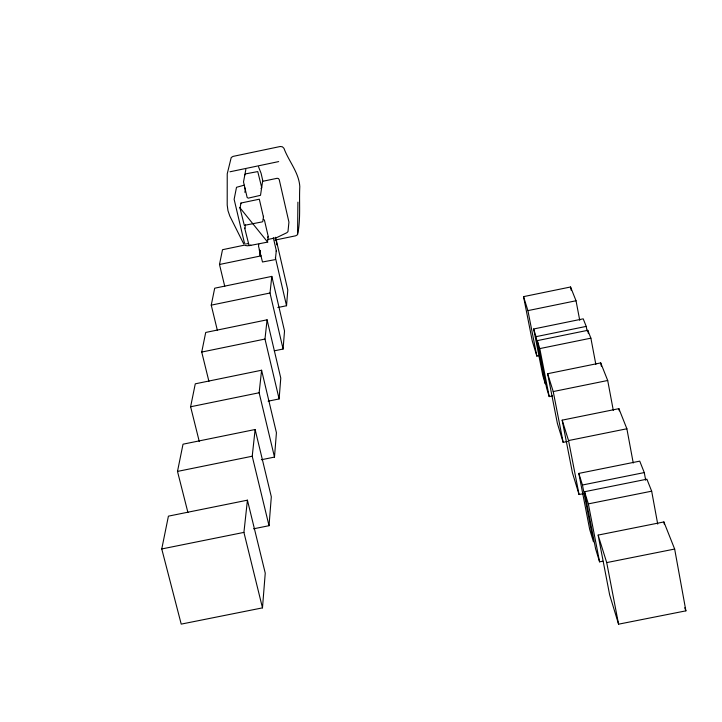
<?xml version="1.0" encoding="UTF-8"?>
<svg xmlns="http://www.w3.org/2000/svg" width="722" height="722" viewBox="0 0 722 722"><rect width="100%" height="100%" fill="white"/><g stroke="black" fill="none" stroke-linecap="round" stroke-linejoin="round"><path stroke-width="1.08" d="M297.581 233.116L297.915 202.142M262.483 607.87L265.245 573.124L247.429 500.175L168.416 516.149L161.755 548.955L181.213 624.115L262.483 607.87L243.919 532.394L247.429 500.175M253.566 528.811L269.026 525.697L271.319 496.817L255.128 429.509L183.018 444.192L177.495 471.412L187.919 512.494M261.346 459.752L274.486 457.089L276.427 432.713L261.59 370.233L195.274 383.824L190.617 406.766L199.281 441.539M268.115 401.188L279.116 398.941L280.777 378.093L267.077 319.81L205.707 332.454L201.727 352.056L208.92 381.36M274.288 350.838L283.087 349.033L284.522 330.992L271.815 276.391L214.687 288.204L211.248 305.144L217.358 330.333M277.826 307.527L286.535 305.731L287.789 289.973L276.183 239.695M275.452 258.675L276.309 250.624L273.322 237.718M269.026 525.697L252.222 456.232L255.128 429.509M274.486 457.089L259.135 392.759L261.59 370.233M279.116 398.941L264.983 339.051L267.077 319.81M283.087 349.033L270.001 293.015L271.815 276.391M267.636 241.193L268.223 236.428L264.414 220.03L263.34 219.362M259.559 255.2L260.209 250.408L259.595 251.337L259.243 249.812M263.539 216.239L262.79 221.51L262.221 221.889L244.325 225.354L240.02 208.189L240.968 203.026L259.315 199.2L263.422 216.898M258.801 244.226L258.53 246.193L262.483 261.987L274.775 259.703M266.95 242.24L249.099 245.679L244.821 228.621L245.453 224.885M244.83 174.923L245.507 173.885L257.754 171.583L261.698 187.467L261.021 188.496M240.85 203.685L240.968 203.026M244.821 228.621L244.938 227.962M268.223 236.428L267.546 237.457M244.857 192.323L245.435 189.11M276.192 251.265L276.309 250.624M245.85 169.453L243.513 181.953L247.141 197.476L248.224 198.153L260.507 195.328L262.736 180.473L261.075 173.262L258.53 166.8M224.75 286.345L219.497 264.487L222.502 249.704L245.399 244.948M229.948 171.791L278.674 161.593M244.198 185.175L236.509 187.296L234.136 199.317L244.334 242.583L245.128 243.666M262.853 181.276L277.122 178.298L278.448 178.533L279.224 179.616L288.935 222.114L287.979 231.618L286.842 232.719L276.643 237.637L268.024 239.424M246.473 243.901L248.63 243.458M250.841 245.11L247.556 245.796L245.372 245.498M274.929 240.11L295.74 235.787L297.599 234.65C300.875 219.019 298.98 202.539 299.801 186.619C298.935 172.486 288.665 161.186 283.945 148.299L282.392 146.81L280.253 146.503L233.016 156.403L231.211 157.54L227.231 173.821L227.204 205.039L227.971 210.671L229.813 216.059L243.774 244M219.497 264.487L261.183 255.841M211.248 305.144L270.001 293.015M201.727 352.056L264.983 339.051M539.045 355.666L536.87 356.108L532.322 341.19L523.54 296.643L570.561 286.986L576.03 300.758L579.739 320.297M523.54 296.643L527.908 310.622L576.03 300.758M533.648 328.979L536.049 336.66L545.327 383.869L542.836 375.684L533.648 328.979L583.214 318.835L586.219 326.398L587.049 330.802M190.617 406.766L259.135 392.759M536.049 336.66L586.219 326.398M552.52 395.927L549.207 396.604L546.617 388.111L537.294 340.631L587.771 330.315L590.885 338.167L595.84 364.411M537.294 340.631L539.785 348.6L590.885 338.167M567.573 441.476L563.16 442.369L557.366 423.363L547.637 373.716L600.713 362.904L607.698 380.485L613.303 410.394M547.637 373.716L553.223 391.559L607.698 380.485M177.495 471.412L252.222 456.232M583.421 493.64L579.053 494.525L572.438 472.811L562.167 420.15L618.889 408.661L626.876 428.769L633.239 463.01M562.167 420.15L568.548 440.555L626.876 428.769M161.755 548.955L243.919 532.394M578.818 473.406L582.446 485.013L593.457 541.789L589.703 529.461L578.818 473.406L639.737 461.141L644.277 472.576L645.694 480.238M582.446 485.013L644.277 472.576M602.879 561.184L599.576 561.842L595.632 548.928L584.549 491.727L646.903 479.191L651.668 491.177L657.715 524.091M584.549 491.727L588.349 503.884L651.668 491.177M598.114 535.092L663.888 521.943L674.655 549.045L685.9 610.848L618.573 624.178L609.675 594.991L598.114 535.092L606.715 562.6L618.573 624.178M606.715 562.6L674.655 549.045M239.767 207.548L267.799 242.285M684.718 607.762L685.9 610.848M244.659 187.431L245.02 188.974M275.362 257.501L286.535 305.731M539.785 348.6L549.207 396.604M527.908 310.622L536.87 356.108M568.548 440.555L579.053 494.525M553.223 391.559L563.16 442.369M588.349 503.884L599.576 561.842M570.561 286.986L571.183 290.253M600.713 362.904L601.345 366.225M587.771 330.315L588.403 333.636M618.889 408.661L619.305 410.863M663.888 521.943L664.285 524.127M275.687 237.24L276.905 244.948"/></g></svg>
